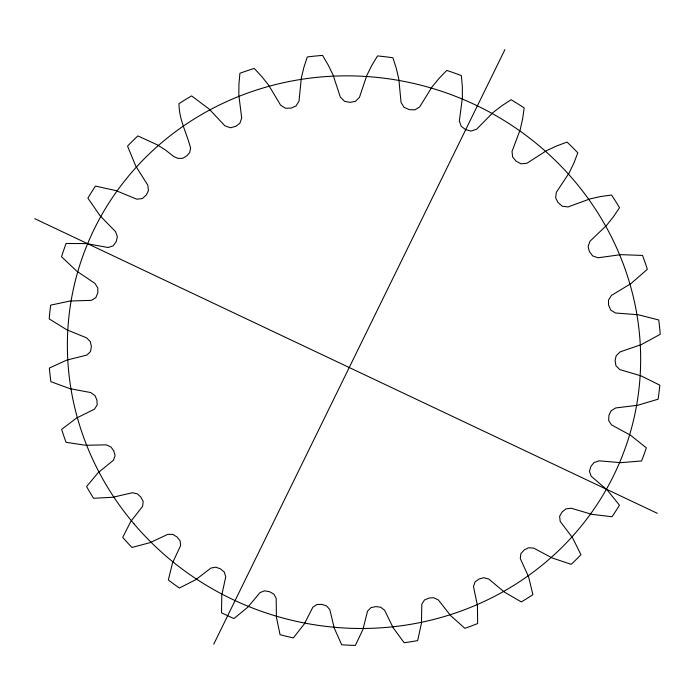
<?xml version="1.0" encoding="UTF-8"?>
<svg xmlns="http://www.w3.org/2000/svg" width="695" height="695" viewBox="0 0 695 695"><rect width="100%" height="100%" fill="white"/><g stroke="black" fill="none" stroke-linecap="round" stroke-linejoin="round"><path stroke-width="1.04" d="M213.739 644.187L504.918 49.606M34.75 218.682L657.34 513.318M190.604 148.183L189.683 152.526L187.007 155.68L182.776 158.286L177.963 158.382L173.654 156.453L165.436 149.981L157.348 144.864L137.862 135.925A307.65 294.306 17.3 0 0 127.55 146.115L135.76 166.053L147.766 185.131L148.461 190.552L146.358 194.948L142.293 198.588L136.785 199.178L115.9 190.595L95.467 186.069A307.65 294.306 17.3 0 0 87.891 198.11L99.984 215.659L115.526 231.609L117.359 236.717L116.317 241.426L113.233 245.795L108.133 247.524L86.449 243.589L66.103 243.485A307.65 294.306 17.3 0 0 61.525 256.716L76.771 271.172L94.963 283.395L97.804 287.965L97.83 292.743L95.849 297.625L91.375 300.353L69.96 301.031L50.683 305.14A307.65 294.306 17.3 0 0 49.197 318.892L66.737 329.76L86.632 337.866L90.324 341.714L91.375 346.353L90.55 351.496L86.901 355.067L66.729 360.114L49.354 368.046A307.65 294.306 17.3 0 0 50.9 381.677L69.874 388.653L90.698 392.553L94.98 395.62L96.892 399.955L97.187 404.924L94.485 409.147L76.415 418.138L61.646 429.362A307.65 294.306 17.3 0 0 66.06 442.307L85.572 445.26L106.213 444.852L110.957 446.981L113.728 450.812L115.083 455.607L113.424 460.255L98.177 472.661L86.571 486.552A307.65 294.306 17.3 0 0 93.564 498.28L112.781 497.264L132.371 492.738L137.367 493.867L140.842 497.055L143.179 501.46L142.614 506.334L130.764 521.493L122.702 537.383A307.65 294.306 17.3 0 0 131.937 547.452L150.077 542.647L167.825 534.325L172.855 534.438L176.877 536.861L180.083 540.719L180.613 545.61L172.577 562.802L168.338 579.969A307.65 294.306 17.3 0 0 179.388 588.022L195.738 579.734L210.959 568.05L215.815 567.163L220.393 568.849L224.268 572.055L225.745 576.78L221.792 595.085L221.497 612.79A307.65 294.306 17.3 0 0 233.92 618.541L247.846 607.169L259.947 592.67L264.447 590.837L269.434 591.654L273.839 594.121L276.176 598.343L276.41 617.16L280.05 634.674A307.65 294.306 17.3 0 0 293.351 637.914L304.323 623.954L312.828 607.256L316.963 604.494L322.002 604.407L326.624 605.944L329.838 609.654L334.278 628.202L341.732 644.795A307.65 294.306 17.3 0 0 355.397 645.394L362.946 629.418L367.499 611.218L370.904 607.673L375.795 606.596L380.652 607.195L384.622 610.236L393.127 627.724L404.151 642.71A307.65 294.306 17.3 0 0 417.652 640.608L421.439 623.267L421.822 604.146L424.454 600.002L429.05 598.03L433.75 597.717L438.328 599.933L450.629 615.605L464.851 628.315A307.65 294.306 17.3 0 0 477.656 623.545L477.43 605.562L473.46 586.484L475.111 581.845L479.176 578.97L483.729 577.71L488.741 579.005L504.431 592.131L521.354 601.931A307.65 294.306 17.3 0 0 532.909 594.633L528.574 576.772L520.294 558.58L520.868 553.637L524.221 549.962L528.426 547.79L533.664 548.068L552.178 557.972L571.186 564.331A307.65 294.306 17.3 0 0 580.959 554.723L572.558 537.8L560.179 521.372L559.614 516.333L562.212 511.833L565.939 508.896L571.212 508.21L591.636 514.283L611.982 516.75A307.65 294.306 17.3 0 0 619.48 505.178L607.213 490.018L591.141 476.197L589.421 471.297L590.959 466.284L593.982 462.601L599.055 460.828L620.739 462.679L641.563 460.95A307.65 294.306 17.3 0 0 646.341 447.867L630.626 435.296L611.461 424.862L608.62 420.345L608.994 415.045L611.14 410.745L615.77 407.93L637.758 405.263L658.096 399.208A307.65 294.306 17.3 0 0 659.824 385.178L641.259 375.952L619.792 369.584L615.926 365.692L615.075 360.349L616.222 355.632L620.166 351.861L641.407 344.581L660.25 334.278A307.65 294.306 17.3 0 0 658.721 319.961L638.114 314.722L615.509 313.002L610.714 310.066L608.542 304.983L608.481 300.066L611.435 295.436L630.999 283.56L647.358 269.312A307.65 294.306 17.3 0 0 642.528 255.439L620.835 254.657L598.03 257.776L592.6 255.89L589.291 251.329L588.1 246.473L589.951 241.269L606.605 225.319L613.416 216.771L619.532 207.701A307.65 294.306 17.3 0 0 611.548 195.017L600.636 196.537L589.89 198.926L568.058 206.928L562.264 206.233L557.955 202.445L555.67 197.91L556.304 192.367L569.083 173.038L573.861 163.134L577.823 152.857A307.65 294.306 17.3 0 0 567.033 142.084L556.617 145.959L546.557 150.641L526.897 163.255L521.033 163.829L516.098 161.171L512.649 157.061L512.015 151.475L520.181 129.687L522.623 118.906L524.178 107.942A307.65 294.306 17.3 0 0 511.12 99.715L501.773 105.796L492.972 112.599L476.553 129.261L470.949 131.094L465.52 129.557L461.211 126.282L459.334 120.939L462.392 97.795L462.34 86.701L461.384 75.616A307.65 294.306 17.3 0 0 446.772 70.43L439.014 78.431L431.96 87.005L419.702 106.9L414.863 109.853L409.225 109.636L404.082 107.317L401.058 102.504L398.843 79.221L396.306 68.397L392.892 57.781A307.65 294.306 17.3 0 0 377.533 55.921L371.799 65.426L366.864 75.338L359.419 97.413L355.38 101.357L350.098 102.365L344.572 101.322L340.376 97.187L333.053 74.973L328.188 64.991L322.532 55.4A307.65 294.306 17.3 0 0 307.286 56.955L303.863 67.45L301.3 78.161L298.998 101.261L295.983 105.97L291.327 108.055L285.558 108.281L280.598 105.162L268.644 85.164L261.763 76.519L254.214 68.44A307.65 294.306 17.3 0 0 239.914 73.262L238.932 84.191L238.828 95.137L241.704 118.063L239.844 123.284L235.831 126.316L230.349 127.776L224.902 125.812L209.065 108.985L191.603 95.893A307.65 294.306 17.3 0 0 178.997 103.651C178.945 119.471 186.886 133.414 190.604 148.183M133.935 523.778A287.73 275.185 17.3 0 0 623.102 453.905A287.73 275.185 17.3 0 0 305.001 78.813A287.73 275.185 17.3 0 0 133.935 523.778"/></g></svg>
